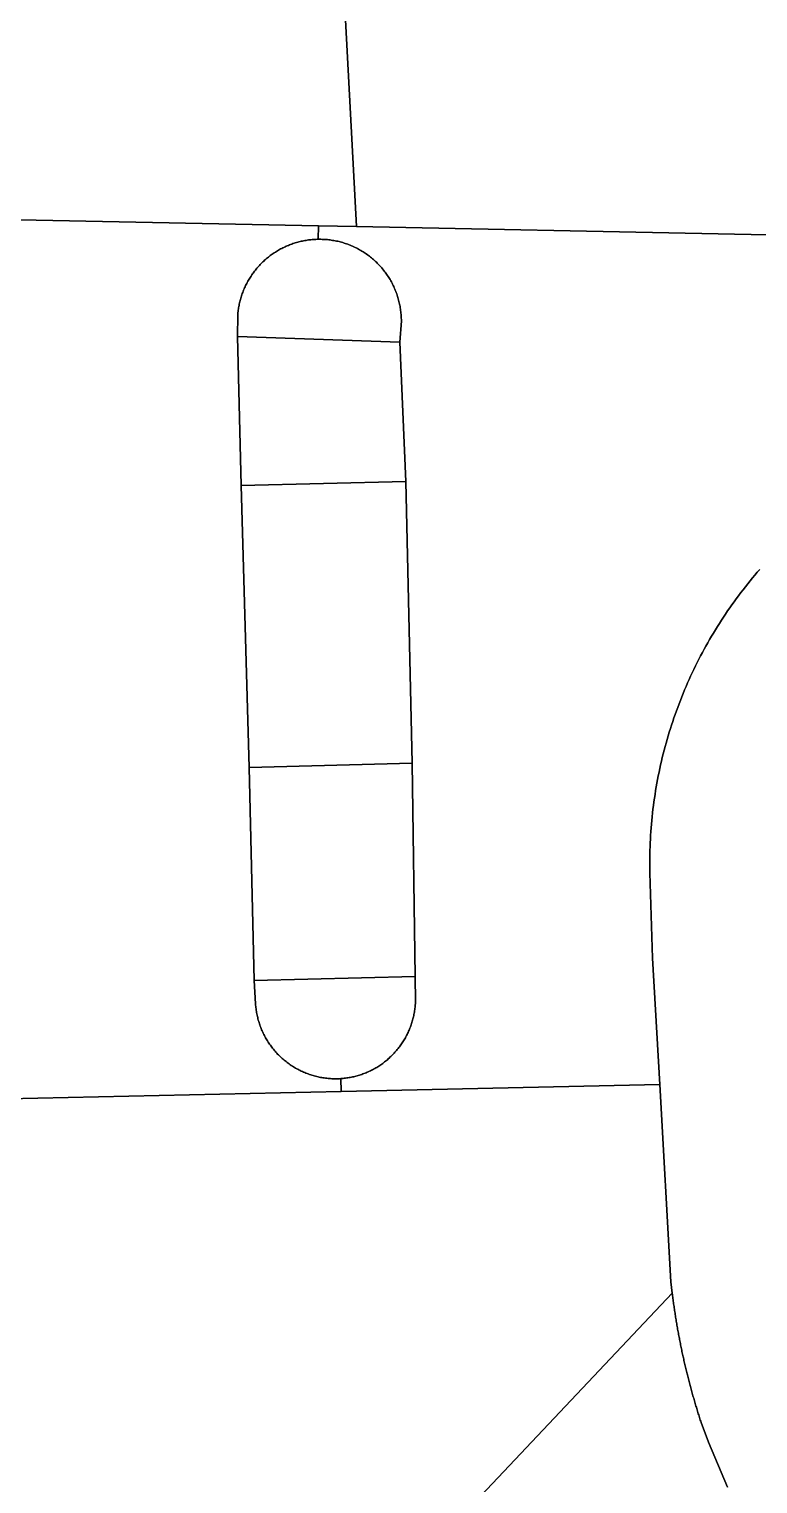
# Model space of a CAD drawing. Header units: metres. Extents: x -127 to 442, y -186 to 462.
# Drawn here: x 87.64 to 101.39, y 94.18 to 121.61 of the extents above; entities that cross this region are included whole.
import ezdxf

# ---------------------------------------------------------------- set-up
doc = ezdxf.new("R2010")
doc.units = ezdxf.units.M

msp = doc.modelspace()

# ---------------------------------------------------------------- linework, layer by layer
at = {"layer": 'road_0', "color": 8}
for points in [[(87.233, 101.444), (93.523, 101.581), (93.518, 101.824), (93.518, 101.824), (93.494, 101.823), (93.47, 101.822), (93.446, 101.821), (93.422, 101.821), (93.398, 101.821), (93.374, 101.822), (93.35, 101.823), (93.326, 101.824), (93.302, 101.826), (93.278, 101.828), (93.255, 101.83), (93.231, 101.833), (93.207, 101.836), (93.183, 101.84), (93.16, 101.844), (93.136, 101.848), (93.113, 101.853), (93.089, 101.858), (93.066, 101.863), (93.043, 101.869), (93.019, 101.875), (92.996, 101.882), (92.973, 101.889), (92.951, 101.896), (92.928, 101.904), (92.905, 101.912), (92.883, 101.92), (92.86, 101.929), (92.838, 101.938), (92.816, 101.947), (92.794, 101.957), (92.772, 101.967), (92.751, 101.978), (92.729, 101.989), (92.708, 102), (92.687, 102.011), (92.666, 102.023), (92.646, 102.035), (92.625, 102.048), (92.605, 102.06), (92.585, 102.073), (92.565, 102.087), (92.545, 102.101), (92.526, 102.115), (92.507, 102.129), (92.488, 102.144), (92.469, 102.158), (92.45, 102.174), (92.432, 102.189), (92.414, 102.205), (92.396, 102.221), (92.379, 102.237), (92.361, 102.254), (92.344, 102.271), (92.328, 102.288), (92.311, 102.306), (92.295, 102.323), (92.279, 102.341), (92.264, 102.36), (92.248, 102.378), (92.233, 102.397), (92.219, 102.416), (92.204, 102.435), (92.19, 102.454), (92.176, 102.474), (92.163, 102.494), (92.149, 102.514), (92.137, 102.534), (92.124, 102.554), (92.112, 102.575), (92.1, 102.596), (92.088, 102.617), (92.077, 102.638), (92.066, 102.659), (92.056, 102.681), (92.046, 102.703), (92.036, 102.724), (92.026, 102.746), (92.017, 102.769), (92.008, 102.791), (92, 102.813), (91.992, 102.836), (91.984, 102.859), (91.977, 102.881), (91.97, 102.904), (91.963, 102.927), (91.957, 102.95), (91.951, 102.974), (91.945, 102.997), (91.94, 103.02), (91.935, 103.044), (91.931, 103.068), (91.927, 103.091), (91.923, 103.115), (91.92, 103.139), (91.917, 103.162), (91.914, 103.186), (91.912, 103.21), (91.91, 103.234), (91.91, 103.234), (91.885, 103.673), (91.79, 107.691), (91.639, 113.003), (91.639, 113.003), (91.57, 115.816), (91.574, 116.217), (91.574, 116.217), (91.576, 116.24), (91.578, 116.263), (91.581, 116.286), (91.584, 116.309), (91.587, 116.332), (91.591, 116.355), (91.594, 116.378), (91.599, 116.4), (91.603, 116.423), (91.608, 116.446), (91.614, 116.468), (91.619, 116.491), (91.625, 116.513), (91.632, 116.535), (91.638, 116.557), (91.645, 116.579), (91.653, 116.601), (91.66, 116.623), (91.668, 116.645), (91.677, 116.666), (91.685, 116.688), (91.694, 116.709), (91.703, 116.731), (91.713, 116.752), (91.723, 116.772), (91.733, 116.793), (91.744, 116.814), (91.754, 116.834), (91.765, 116.855), (91.777, 116.875), (91.789, 116.895), (91.801, 116.914), (91.813, 116.934), (91.826, 116.953), (91.838, 116.973), (91.852, 116.992), (91.865, 117.01), (91.879, 117.029), (91.893, 117.047), (91.907, 117.066), (91.922, 117.084), (91.937, 117.101), (91.952, 117.119), (91.967, 117.136), (91.983, 117.153), (91.999, 117.17), (92.015, 117.187), (92.031, 117.203), (92.048, 117.219), (92.065, 117.235), (92.082, 117.251), (92.099, 117.266), (92.117, 117.281), (92.134, 117.296), (92.152, 117.31), (92.171, 117.325), (92.189, 117.339), (92.208, 117.352), (92.226, 117.366), (92.245, 117.379), (92.265, 117.392), (92.284, 117.404), (92.304, 117.417), (92.323, 117.429), (92.343, 117.44), (92.364, 117.452), (92.384, 117.463), (92.404, 117.474), (92.425, 117.484), (92.446, 117.494), (92.467, 117.504), (92.488, 117.514), (92.509, 117.523), (92.53, 117.532), (92.552, 117.54), (92.573, 117.549), (92.595, 117.557), (92.617, 117.564), (92.639, 117.571), (92.661, 117.578), (92.683, 117.585), (92.706, 117.591), (92.728, 117.597), (92.75, 117.603), (92.773, 117.608), (92.795, 117.613), (92.818, 117.618), (92.841, 117.622), (92.864, 117.626), (92.887, 117.629), (92.909, 117.633), (92.932, 117.635), (92.955, 117.638), (92.978, 117.64), (93.002, 117.642), (93.025, 117.644), (93.048, 117.645), (93.071, 117.646), (93.094, 117.646), (93.094, 117.646), (93.099, 117.9), (78.364, 118.194)], [(107.46, 117.613), (93.815, 117.885), (93.099, 117.9), (93.094, 117.646), (93.094, 117.646), (93.119, 117.646), (93.143, 117.646), (93.168, 117.645), (93.193, 117.644), (93.217, 117.643), (93.242, 117.641), (93.267, 117.639), (93.291, 117.637), (93.316, 117.634), (93.34, 117.63), (93.364, 117.626), (93.389, 117.622), (93.413, 117.618), (93.437, 117.613), (93.461, 117.608), (93.485, 117.602), (93.509, 117.596), (93.533, 117.589), (93.557, 117.583), (93.58, 117.575), (93.604, 117.568), (93.627, 117.56), (93.65, 117.552), (93.674, 117.543), (93.697, 117.534), (93.719, 117.524), (93.742, 117.515), (93.764, 117.504), (93.787, 117.494), (93.809, 117.483), (93.831, 117.472), (93.853, 117.46), (93.874, 117.448), (93.896, 117.436), (93.917, 117.424), (93.938, 117.411), (93.959, 117.397), (93.979, 117.384), (94, 117.37), (94.02, 117.356), (94.04, 117.341), (94.059, 117.326), (94.079, 117.311), (94.098, 117.295), (94.117, 117.279), (94.136, 117.263), (94.154, 117.247), (94.172, 117.23), (94.19, 117.213), (94.208, 117.196), (94.225, 117.178), (94.242, 117.161), (94.259, 117.142), (94.275, 117.124), (94.292, 117.105), (94.307, 117.086), (94.323, 117.067), (94.338, 117.048), (94.353, 117.028), (94.368, 117.008), (94.382, 116.988), (94.396, 116.968), (94.41, 116.947), (94.423, 116.927), (94.436, 116.906), (94.449, 116.885), (94.461, 116.863), (94.473, 116.842), (94.485, 116.82), (94.496, 116.798), (94.507, 116.776), (94.518, 116.753), (94.528, 116.731), (94.538, 116.708), (94.547, 116.686), (94.556, 116.663), (94.565, 116.64), (94.573, 116.616), (94.581, 116.593), (94.589, 116.57), (94.596, 116.546), (94.603, 116.522), (94.61, 116.498), (94.616, 116.475), (94.622, 116.451), (94.627, 116.426), (94.632, 116.402), (94.636, 116.378), (94.641, 116.354), (94.644, 116.329), (94.648, 116.305), (94.651, 116.28), (94.654, 116.256), (94.656, 116.231), (94.658, 116.207), (94.659, 116.182), (94.66, 116.157), (94.661, 116.133), (94.661, 116.108), (94.661, 116.108), (94.632, 115.704), (94.744, 113.078), (94.863, 107.772), (94.92, 103.751), (94.927, 103.281), (94.927, 103.281), (94.926, 103.259), (94.925, 103.236), (94.923, 103.214), (94.921, 103.191), (94.919, 103.169), (94.917, 103.147), (94.914, 103.125), (94.91, 103.102), (94.907, 103.08), (94.903, 103.058), (94.899, 103.036), (94.894, 103.014), (94.889, 102.992), (94.884, 102.97), (94.879, 102.949), (94.873, 102.927), (94.867, 102.905), (94.86, 102.884), (94.853, 102.862), (94.846, 102.841), (94.839, 102.82), (94.831, 102.799), (94.823, 102.778), (94.815, 102.757), (94.806, 102.736), (94.797, 102.716), (94.788, 102.696), (94.778, 102.675), (94.768, 102.655), (94.758, 102.635), (94.747, 102.615), (94.737, 102.596), (94.726, 102.576), (94.714, 102.557), (94.702, 102.538), (94.691, 102.519), (94.678, 102.5), (94.666, 102.481), (94.653, 102.463), (94.64, 102.444), (94.627, 102.426), (94.613, 102.408), (94.599, 102.391), (94.585, 102.373), (94.571, 102.356), (94.556, 102.339), (94.541, 102.322), (94.526, 102.306), (94.511, 102.289), (94.495, 102.273), (94.479, 102.257), (94.463, 102.242), (94.447, 102.226), (94.431, 102.211), (94.414, 102.196), (94.397, 102.181), (94.38, 102.167), (94.362, 102.153), (94.345, 102.139), (94.327, 102.125), (94.309, 102.112), (94.291, 102.099), (94.272, 102.086), (94.254, 102.073), (94.235, 102.061), (94.216, 102.049), (94.197, 102.037), (94.177, 102.026), (94.158, 102.015), (94.138, 102.004), (94.118, 101.993), (94.098, 101.983), (94.078, 101.973), (94.058, 101.963), (94.038, 101.954), (94.017, 101.945), (93.997, 101.936), (93.976, 101.928), (93.955, 101.92), (93.934, 101.912), (93.913, 101.904), (93.891, 101.897), (93.87, 101.89), (93.849, 101.884), (93.827, 101.877), (93.805, 101.871), (93.784, 101.866), (93.762, 101.86), (93.74, 101.856), (93.718, 101.851), (93.696, 101.847), (93.674, 101.843), (93.652, 101.839), (93.63, 101.836), (93.607, 101.833), (93.585, 101.83), (93.563, 101.828), (93.54, 101.826), (93.518, 101.824), (93.518, 101.824), (93.523, 101.581), (99.535, 101.712), (99.4, 104.094), (99.35, 105.702), (99.35, 105.702), (99.349, 105.773), (99.348, 105.843), (99.348, 105.914), (99.348, 105.985), (99.349, 106.056), (99.351, 106.126), (99.353, 106.197), (99.356, 106.268), (99.359, 106.339), (99.363, 106.409), (99.368, 106.48), (99.373, 106.55), (99.379, 106.621), (99.385, 106.691), (99.392, 106.762), (99.4, 106.832), (99.408, 106.902), (99.417, 106.973), (99.426, 107.043), (99.436, 107.113), (99.447, 107.183), (99.458, 107.253), (99.47, 107.322), (99.482, 107.392), (99.495, 107.462), (99.508, 107.531), (99.522, 107.6), (99.537, 107.67), (99.552, 107.739), (99.568, 107.808), (99.584, 107.877), (99.601, 107.945), (99.619, 108.014), (99.637, 108.082), (99.656, 108.15), (99.675, 108.218), (99.695, 108.286), (99.715, 108.354), (99.736, 108.422), (99.758, 108.489), (99.78, 108.556), (99.803, 108.623), (99.826, 108.69), (99.85, 108.757), (99.874, 108.823), (99.899, 108.889), (99.924, 108.955), (99.951, 109.021), (99.977, 109.087), (100.004, 109.152), (100.032, 109.217), (100.06, 109.282), (100.089, 109.347), (100.118, 109.411), (100.148, 109.475), (100.179, 109.539), (100.21, 109.603), (100.241, 109.666), (100.273, 109.729), (100.306, 109.792), (100.339, 109.855), (100.372, 109.917), (100.406, 109.979), (100.441, 110.041), (100.476, 110.102), (100.512, 110.163), (100.548, 110.224), (100.585, 110.284), (100.622, 110.345), (100.66, 110.404), (100.698, 110.464), (100.737, 110.523), (100.776, 110.582), (100.815, 110.641), (100.856, 110.699), (100.896, 110.757), (100.938, 110.814), (100.979, 110.871), (101.021, 110.928), (101.064, 110.985), (101.107, 111.041), (101.151, 111.097), (101.195, 111.152), (101.239, 111.207), (101.284, 111.262), (101.329, 111.316), (101.375, 111.37), (101.422, 111.423)], [(101.422, 111.423), (101.375, 111.37), (101.329, 111.316), (101.284, 111.262), (101.239, 111.207), (101.195, 111.152), (101.151, 111.097), (101.107, 111.041), (101.064, 110.985), (101.021, 110.928), (100.979, 110.871), (100.938, 110.814), (100.896, 110.757), (100.856, 110.699), (100.815, 110.641), (100.776, 110.582), (100.737, 110.523), (100.698, 110.464), (100.66, 110.404), (100.622, 110.345), (100.585, 110.284), (100.548, 110.224), (100.512, 110.163), (100.476, 110.102), (100.441, 110.041), (100.406, 109.979), (100.372, 109.917), (100.339, 109.855), (100.306, 109.792), (100.273, 109.729), (100.241, 109.666), (100.21, 109.603), (100.179, 109.539), (100.148, 109.475), (100.118, 109.411), (100.089, 109.347), (100.06, 109.282), (100.032, 109.217), (100.004, 109.152), (99.977, 109.087), (99.951, 109.021), (99.924, 108.955), (99.899, 108.889), (99.874, 108.823), (99.85, 108.757), (99.826, 108.69), (99.803, 108.623), (99.78, 108.556), (99.758, 108.489), (99.736, 108.422), (99.715, 108.354), (99.695, 108.286), (99.675, 108.218), (99.656, 108.15), (99.637, 108.082), (99.619, 108.014), (99.601, 107.945), (99.584, 107.877), (99.568, 107.808), (99.552, 107.739), (99.537, 107.67), (99.522, 107.6), (99.508, 107.531), (99.495, 107.462), (99.482, 107.392), (99.47, 107.322), (99.458, 107.253), (99.447, 107.183), (99.436, 107.113), (99.426, 107.043), (99.417, 106.973), (99.408, 106.902), (99.4, 106.832), (99.392, 106.762), (99.385, 106.691), (99.379, 106.621), (99.373, 106.55), (99.368, 106.48), (99.363, 106.409), (99.359, 106.339), (99.356, 106.268), (99.353, 106.197), (99.351, 106.126), (99.349, 106.056), (99.348, 105.985), (99.348, 105.914), (99.348, 105.843), (99.349, 105.773), (99.35, 105.702), (99.35, 105.702), (99.4, 104.094), (99.535, 101.712), (99.747, 97.991), (99.772, 97.777), (99.772, 97.777), (99.775, 97.752), (99.778, 97.727), (99.781, 97.702), (99.785, 97.677), (99.788, 97.652), (99.791, 97.627), (99.795, 97.602), (99.798, 97.577), (99.802, 97.552), (99.805, 97.527), (99.809, 97.502), (99.813, 97.477), (99.816, 97.452), (99.82, 97.427), (99.824, 97.402), (99.828, 97.377), (99.832, 97.352), (99.835, 97.327), (99.839, 97.302), (99.844, 97.277), (99.848, 97.252), (99.852, 97.227), (99.856, 97.202), (99.86, 97.177), (99.864, 97.152), (99.869, 97.127), (99.873, 97.102), (99.878, 97.078), (99.882, 97.053), (99.887, 97.028), (99.891, 97.003), (99.896, 96.978), (99.901, 96.953), (99.905, 96.929), (99.91, 96.904), (99.915, 96.879), (99.92, 96.854), (99.925, 96.829), (99.93, 96.805), (99.935, 96.78), (99.94, 96.755), (99.945, 96.73), (99.95, 96.706), (99.955, 96.681), (99.961, 96.656), (99.966, 96.632), (99.971, 96.607), (99.977, 96.582), (99.982, 96.558), (99.988, 96.533), (99.993, 96.508), (99.999, 96.484), (100.005, 96.459), (100.01, 96.434), (100.016, 96.41), (100.022, 96.385), (100.028, 96.361), (100.034, 96.336), (100.04, 96.311), (100.046, 96.287), (100.052, 96.262), (100.058, 96.238), (100.064, 96.213), (100.07, 96.189), (100.076, 96.164), (100.083, 96.14), (100.089, 96.115), (100.095, 96.091), (100.102, 96.067), (100.108, 96.042), (100.115, 96.018), (100.121, 95.993), (100.128, 95.969), (100.135, 95.945), (100.141, 95.92), (100.148, 95.896), (100.155, 95.872), (100.162, 95.847), (100.169, 95.823), (100.176, 95.799), (100.183, 95.774), (100.19, 95.75), (100.197, 95.726), (100.204, 95.702), (100.211, 95.677), (100.218, 95.653), (100.226, 95.629), (100.233, 95.605), (100.24, 95.581), (100.248, 95.557), (100.255, 95.532), (100.263, 95.508), (100.27, 95.484), (100.278, 95.46), (100.286, 95.436), (100.294, 95.412), (100.301, 95.388), (100.309, 95.364), (100.317, 95.34), (100.317, 95.34), (100.453, 94.972), (100.815, 94.122)], [(92.777, 90.376), (99.772, 97.777), (99.772, 97.777), (99.747, 97.991), (99.535, 101.712), (93.523, 101.581), (87.233, 101.444)], [(100.815, 94.122), (100.453, 94.972), (100.317, 95.34), (100.317, 95.34), (100.309, 95.364), (100.301, 95.388), (100.294, 95.412), (100.286, 95.436), (100.278, 95.46), (100.27, 95.484), (100.263, 95.508), (100.255, 95.532), (100.248, 95.557), (100.24, 95.581), (100.233, 95.605), (100.226, 95.629), (100.218, 95.653), (100.211, 95.677), (100.204, 95.702), (100.197, 95.726), (100.19, 95.75), (100.183, 95.774), (100.176, 95.799), (100.169, 95.823), (100.162, 95.847), (100.155, 95.872), (100.148, 95.896), (100.141, 95.92), (100.135, 95.945), (100.128, 95.969), (100.121, 95.993), (100.115, 96.018), (100.108, 96.042), (100.102, 96.067), (100.095, 96.091), (100.089, 96.115), (100.083, 96.14), (100.076, 96.164), (100.07, 96.189), (100.064, 96.213), (100.058, 96.238), (100.052, 96.262), (100.046, 96.287), (100.04, 96.311), (100.034, 96.336), (100.028, 96.361), (100.022, 96.385), (100.016, 96.41), (100.01, 96.434), (100.005, 96.459), (99.999, 96.484), (99.993, 96.508), (99.988, 96.533), (99.982, 96.558), (99.977, 96.582), (99.971, 96.607), (99.966, 96.632), (99.961, 96.656), (99.955, 96.681), (99.95, 96.706), (99.945, 96.73), (99.94, 96.755), (99.935, 96.78), (99.93, 96.805), (99.925, 96.829), (99.92, 96.854), (99.915, 96.879), (99.91, 96.904), (99.905, 96.929), (99.901, 96.953), (99.896, 96.978), (99.891, 97.003), (99.887, 97.028), (99.882, 97.053), (99.878, 97.078), (99.873, 97.102), (99.869, 97.127), (99.864, 97.152), (99.86, 97.177), (99.856, 97.202), (99.852, 97.227), (99.848, 97.252), (99.844, 97.277), (99.839, 97.302), (99.835, 97.327), (99.832, 97.352), (99.828, 97.377), (99.824, 97.402), (99.82, 97.427), (99.816, 97.452), (99.813, 97.477), (99.809, 97.502), (99.805, 97.527), (99.802, 97.552), (99.798, 97.577), (99.795, 97.602), (99.791, 97.627), (99.788, 97.652), (99.785, 97.677), (99.781, 97.702), (99.778, 97.727), (99.775, 97.752), (99.772, 97.777), (99.772, 97.777), (92.777, 90.376)]]:
    msp.add_lwpolyline(points, dxfattribs=at)
for points in [[(93.094, 117.646), (93.071, 117.646), (93.048, 117.645), (93.025, 117.644), (93.002, 117.642), (92.978, 117.64), (92.955, 117.638), (92.932, 117.635), (92.909, 117.633), (92.887, 117.629), (92.864, 117.626), (92.841, 117.622), (92.818, 117.618), (92.795, 117.613), (92.773, 117.608), (92.75, 117.603), (92.728, 117.597), (92.706, 117.591), (92.683, 117.585), (92.661, 117.578), (92.639, 117.571), (92.617, 117.564), (92.595, 117.557), (92.573, 117.549), (92.552, 117.54), (92.53, 117.532), (92.509, 117.523), (92.488, 117.514), (92.467, 117.504), (92.446, 117.494), (92.425, 117.484), (92.404, 117.474), (92.384, 117.463), (92.364, 117.452), (92.343, 117.44), (92.323, 117.429), (92.304, 117.417), (92.284, 117.404), (92.265, 117.392), (92.245, 117.379), (92.226, 117.366), (92.208, 117.352), (92.189, 117.339), (92.171, 117.325), (92.152, 117.31), (92.134, 117.296), (92.117, 117.281), (92.099, 117.266), (92.082, 117.251), (92.065, 117.235), (92.048, 117.219), (92.031, 117.203), (92.015, 117.187), (91.999, 117.17), (91.983, 117.153), (91.967, 117.136), (91.952, 117.119), (91.937, 117.101), (91.922, 117.084), (91.907, 117.066), (91.893, 117.047), (91.879, 117.029), (91.865, 117.01), (91.852, 116.992), (91.838, 116.973), (91.826, 116.953), (91.813, 116.934), (91.801, 116.914), (91.789, 116.895), (91.777, 116.875), (91.765, 116.855), (91.754, 116.834), (91.744, 116.814), (91.733, 116.793), (91.723, 116.772), (91.713, 116.752), (91.703, 116.731), (91.694, 116.709), (91.685, 116.688), (91.677, 116.666), (91.668, 116.645), (91.66, 116.623), (91.653, 116.601), (91.645, 116.579), (91.638, 116.557), (91.632, 116.535), (91.625, 116.513), (91.619, 116.491), (91.614, 116.468), (91.608, 116.446), (91.603, 116.423), (91.599, 116.4), (91.594, 116.378), (91.591, 116.355), (91.587, 116.332), (91.584, 116.309), (91.581, 116.286), (91.578, 116.263), (91.576, 116.24), (91.574, 116.217), (91.574, 116.217), (91.57, 115.816), (94.632, 115.704), (94.661, 116.108), (94.661, 116.108), (94.661, 116.133), (94.66, 116.157), (94.659, 116.182), (94.658, 116.207), (94.656, 116.231), (94.654, 116.256), (94.651, 116.28), (94.648, 116.305), (94.644, 116.329), (94.641, 116.354), (94.636, 116.378), (94.632, 116.402), (94.627, 116.426), (94.622, 116.451), (94.616, 116.475), (94.61, 116.498), (94.603, 116.522), (94.596, 116.546), (94.589, 116.57), (94.581, 116.593), (94.573, 116.616), (94.565, 116.64), (94.556, 116.663), (94.547, 116.686), (94.538, 116.708), (94.528, 116.731), (94.518, 116.753), (94.507, 116.776), (94.496, 116.798), (94.485, 116.82), (94.473, 116.842), (94.461, 116.863), (94.449, 116.885), (94.436, 116.906), (94.423, 116.927), (94.41, 116.947), (94.396, 116.968), (94.382, 116.988), (94.368, 117.008), (94.353, 117.028), (94.338, 117.048), (94.323, 117.067), (94.307, 117.086), (94.292, 117.105), (94.275, 117.124), (94.259, 117.142), (94.242, 117.161), (94.225, 117.178), (94.208, 117.196), (94.19, 117.213), (94.172, 117.23), (94.154, 117.247), (94.136, 117.263), (94.117, 117.279), (94.098, 117.295), (94.079, 117.311), (94.059, 117.326), (94.04, 117.341), (94.02, 117.356), (94, 117.37), (93.979, 117.384), (93.959, 117.397), (93.938, 117.411), (93.917, 117.424), (93.896, 117.436), (93.874, 117.448), (93.853, 117.46), (93.831, 117.472), (93.809, 117.483), (93.787, 117.494), (93.764, 117.504), (93.742, 117.515), (93.719, 117.524), (93.697, 117.534), (93.674, 117.543), (93.65, 117.552), (93.627, 117.56), (93.604, 117.568), (93.58, 117.575), (93.557, 117.583), (93.533, 117.589), (93.509, 117.596), (93.485, 117.602), (93.461, 117.608), (93.437, 117.613), (93.413, 117.618), (93.389, 117.622), (93.364, 117.626), (93.34, 117.63), (93.316, 117.634), (93.291, 117.637), (93.267, 117.639), (93.242, 117.641), (93.217, 117.643), (93.193, 117.644), (93.168, 117.645), (93.143, 117.646), (93.119, 117.646), (93.094, 117.646)], [(94.744, 113.078), (91.639, 113.003), (91.79, 107.691), (94.863, 107.772), (94.744, 113.078)], [(94.863, 107.772), (91.79, 107.691), (91.885, 103.673), (94.92, 103.751), (94.863, 107.772)], [(94.92, 103.751), (91.885, 103.673), (91.91, 103.234), (91.91, 103.234), (91.912, 103.21), (91.914, 103.186), (91.917, 103.162), (91.92, 103.139), (91.923, 103.115), (91.927, 103.091), (91.931, 103.068), (91.935, 103.044), (91.94, 103.02), (91.945, 102.997), (91.951, 102.974), (91.957, 102.95), (91.963, 102.927), (91.97, 102.904), (91.977, 102.881), (91.984, 102.859), (91.992, 102.836), (92, 102.813), (92.008, 102.791), (92.017, 102.769), (92.026, 102.746), (92.036, 102.724), (92.046, 102.703), (92.056, 102.681), (92.066, 102.659), (92.077, 102.638), (92.088, 102.617), (92.1, 102.596), (92.112, 102.575), (92.124, 102.554), (92.137, 102.534), (92.149, 102.514), (92.163, 102.494), (92.176, 102.474), (92.19, 102.454), (92.204, 102.435), (92.219, 102.416), (92.233, 102.397), (92.248, 102.378), (92.264, 102.36), (92.279, 102.341), (92.295, 102.323), (92.311, 102.306), (92.328, 102.288), (92.344, 102.271), (92.361, 102.254), (92.379, 102.237), (92.396, 102.221), (92.414, 102.205), (92.432, 102.189), (92.45, 102.174), (92.469, 102.158), (92.488, 102.144), (92.507, 102.129), (92.526, 102.115), (92.545, 102.101), (92.565, 102.087), (92.585, 102.073), (92.605, 102.06), (92.625, 102.048), (92.646, 102.035), (92.666, 102.023), (92.687, 102.011), (92.708, 102), (92.729, 101.989), (92.751, 101.978), (92.772, 101.967), (92.794, 101.957), (92.816, 101.947), (92.838, 101.938), (92.86, 101.929), (92.883, 101.92), (92.905, 101.912), (92.928, 101.904), (92.951, 101.896), (92.973, 101.889), (92.996, 101.882), (93.019, 101.875), (93.043, 101.869), (93.066, 101.863), (93.089, 101.858), (93.113, 101.853), (93.136, 101.848), (93.16, 101.844), (93.183, 101.84), (93.207, 101.836), (93.231, 101.833), (93.255, 101.83), (93.278, 101.828), (93.302, 101.826), (93.326, 101.824), (93.35, 101.823), (93.374, 101.822), (93.398, 101.821), (93.422, 101.821), (93.446, 101.821), (93.47, 101.822), (93.494, 101.823), (93.518, 101.824), (93.518, 101.824), (93.54, 101.826), (93.563, 101.828), (93.585, 101.83), (93.607, 101.833), (93.63, 101.836), (93.652, 101.839), (93.674, 101.843), (93.696, 101.847), (93.718, 101.851), (93.74, 101.856), (93.762, 101.86), (93.784, 101.866), (93.805, 101.871), (93.827, 101.877), (93.849, 101.884), (93.87, 101.89), (93.891, 101.897), (93.913, 101.904), (93.934, 101.912), (93.955, 101.92), (93.976, 101.928), (93.997, 101.936), (94.017, 101.945), (94.038, 101.954), (94.058, 101.963), (94.078, 101.973), (94.098, 101.983), (94.118, 101.993), (94.138, 102.004), (94.158, 102.015), (94.177, 102.026), (94.197, 102.037), (94.216, 102.049), (94.235, 102.061), (94.254, 102.073), (94.272, 102.086), (94.291, 102.099), (94.309, 102.112), (94.327, 102.125), (94.345, 102.139), (94.362, 102.153), (94.38, 102.167), (94.397, 102.181), (94.414, 102.196), (94.431, 102.211), (94.447, 102.226), (94.463, 102.242), (94.479, 102.257), (94.495, 102.273), (94.511, 102.289), (94.526, 102.306), (94.541, 102.322), (94.556, 102.339), (94.571, 102.356), (94.585, 102.373), (94.599, 102.391), (94.613, 102.408), (94.627, 102.426), (94.64, 102.444), (94.653, 102.463), (94.666, 102.481), (94.678, 102.5), (94.691, 102.519), (94.702, 102.538), (94.714, 102.557), (94.726, 102.576), (94.737, 102.596), (94.747, 102.615), (94.758, 102.635), (94.768, 102.655), (94.778, 102.675), (94.788, 102.696), (94.797, 102.716), (94.806, 102.736), (94.815, 102.757), (94.823, 102.778), (94.831, 102.799), (94.839, 102.82), (94.846, 102.841), (94.853, 102.862), (94.86, 102.884), (94.867, 102.905), (94.873, 102.927), (94.879, 102.949), (94.884, 102.97), (94.889, 102.992), (94.894, 103.014), (94.899, 103.036), (94.903, 103.058), (94.907, 103.08), (94.91, 103.102), (94.914, 103.125), (94.917, 103.147), (94.919, 103.169), (94.921, 103.191), (94.923, 103.214), (94.925, 103.236), (94.926, 103.259), (94.927, 103.281), (94.927, 103.281), (94.92, 103.751)]]:
    msp.add_lwpolyline(points, close=True, dxfattribs=at)
at = {"layer": 'road_1', "color": 7}
for points in [[(-28.792, 124.622), (-28.805, 118.619), (-15.9, 118.64), (-11.694, 118.536), (-4.654, 118.509), (-2.794, 120.442), (-2.792, 120.466), (12.326, 121.379), (32.301, 121.455), (43.219, 120.427), (33.837, 118.347), (35.1, 118.355), (35.147, 118.355), (65.148, 118.342), (68.861, 118.265), (74.982, 118.244), (77.395, 118.213), (78.045, 118.206), (78.364, 118.194), (93.099, 117.9), (93.815, 117.885), (93.471, 124.383)], [(93.471, 124.383), (93.815, 117.885), (107.46, 117.613)]]:
    msp.add_lwpolyline(points, dxfattribs=at)
msp.add_lwpolyline([(94.632, 115.704), (91.57, 115.816), (91.639, 113.003), (94.744, 113.078), (94.632, 115.704)], close=True, dxfattribs=at)

doc.saveas('drawing.dxf')
